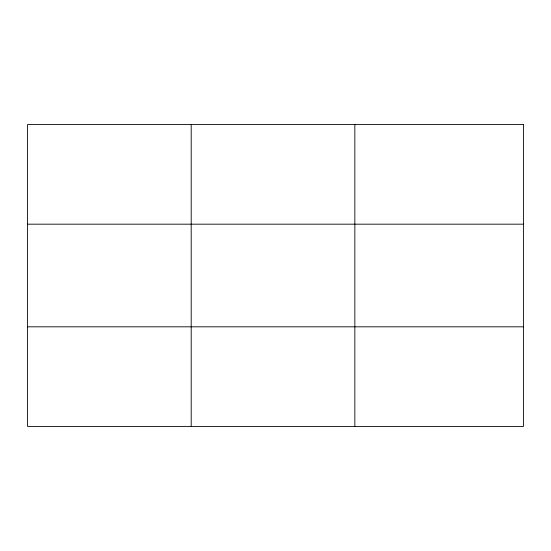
<?xml version="1.0" encoding="UTF-8"?>
<svg xmlns="http://www.w3.org/2000/svg" width="551" height="551" viewBox="0 0 551 551"><rect width="100%" height="100%" fill="white"/><g stroke="black" fill="none" stroke-linecap="round" stroke-linejoin="round"><path stroke-width="0.83" d="M191.197 124.567L191.197 426.433M354.844 124.567L354.844 426.433M27.55 224.181L523.45 224.181M27.55 326.819L523.45 326.819M523.45 124.567L523.45 426.433L27.55 426.433L27.55 124.567L523.45 124.567"/></g></svg>
